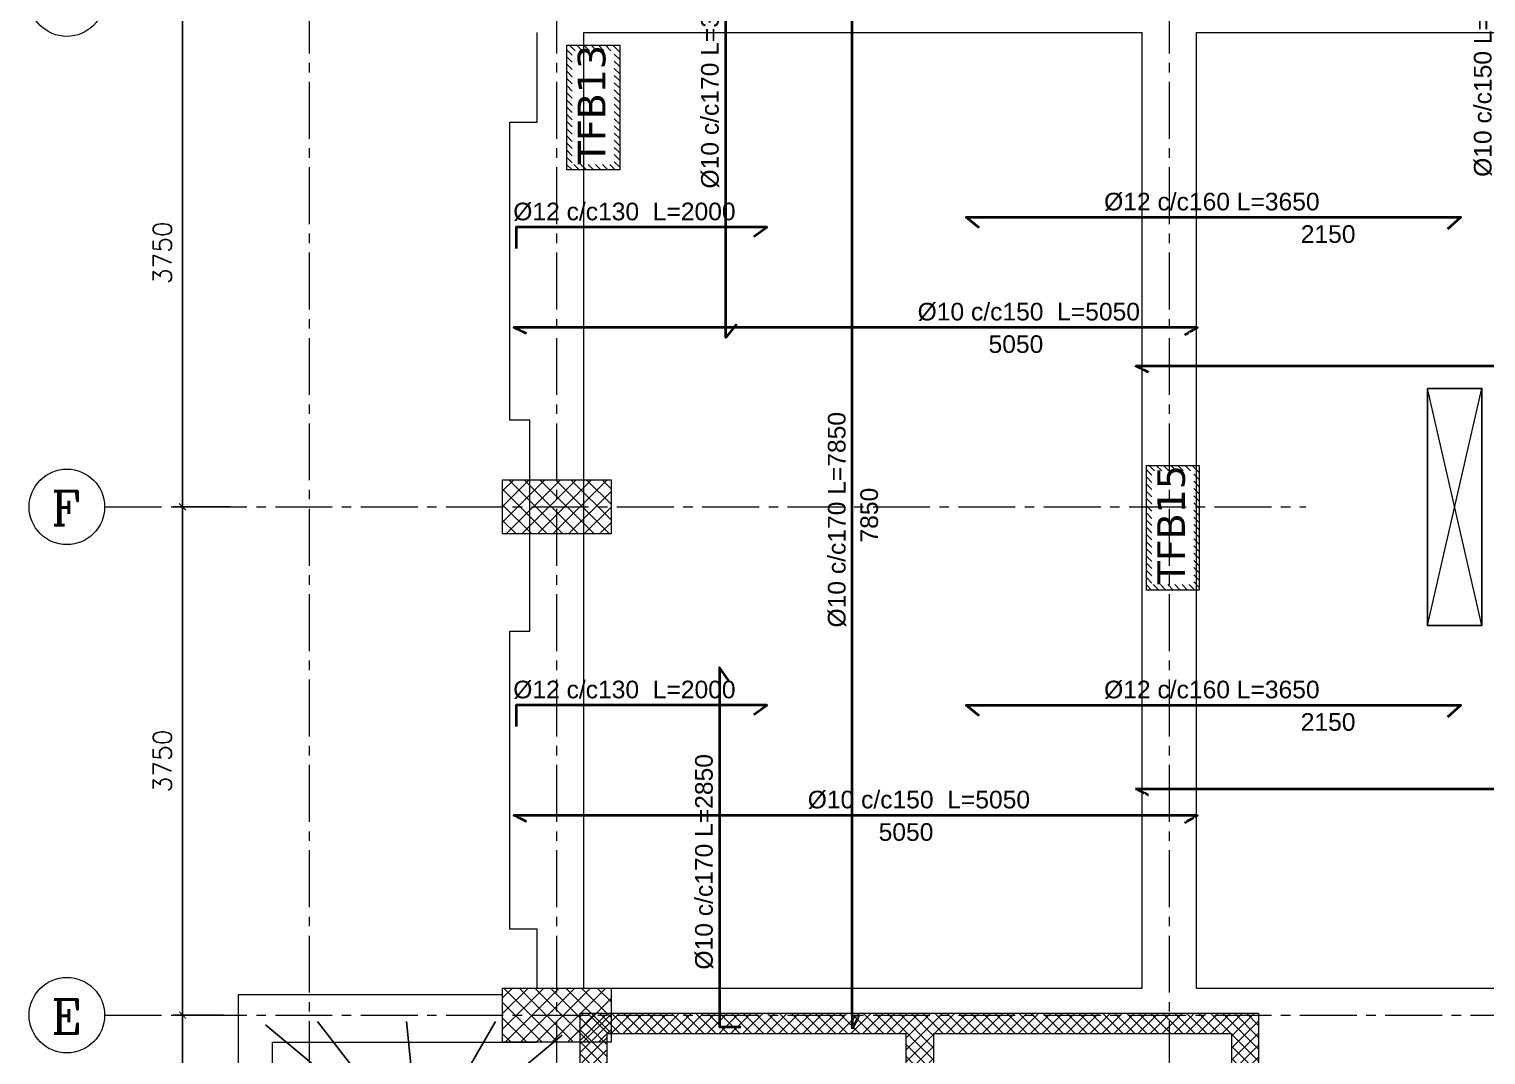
# Model space of a CAD drawing. Header units: inches. Extents: x -26151 to 62940, y -10194 to 246332.
# Drawn here: x 39775 to 40850, y 118572 to 119329 of the extents above; entities that cross this region are included whole.
import ezdxf

# ---------------------------------------------------------------- set-up
doc = ezdxf.new("R2010")
doc.units = ezdxf.units.IN
doc.header["$LTSCALE"] = 0.7
doc.header["$MEASUREMENT"] = 0
for name, pattern in [('ACAD_ISO10W100', [18, 12, -3, 0, -3]), ('CENTER2', [1.125, 0.75, -0.125, 0.125, -0.125]), ('DASHED2', [0.375, 0.25, -0.125])]:
    doc.linetypes.add(name, pattern=pattern)
doc.layers.get('0').update_dxf_attribs({"lineweight": 13})
doc.layers.get('Defpoints').update_dxf_attribs({"lineweight": 5})
for name, color, linetype, lineweight in [('axis', 254, 'ACAD_ISO10W100', 9), ('BEAM', 5, 'Continuous', 0), ('COLUMN', 4, 'Continuous', 20), ('dim', 1, 'Continuous', 25), ('hach', 9, 'Continuous', 9), ('hach 1', 254, 'Continuous', 9), ('hatch', 9, 'Continuous', 9), ('TEXT', 3, 'Continuous', 25), ('top renforcment', 7, 'Continuous', 40), ('VIS', 8, 'Continuous', 18)]:
    doc.layers.add(name, color=color, linetype=linetype, lineweight=lineweight)
doc.layers.add('FURNITURE', color=4, linetype='Continuous')
doc.layers.add('Layer3', color=50, linetype='Continuous')
doc.styles.add('100', font='romans.shx', dxfattribs={"height": 13.5})
doc.styles.add('GENERATED_STYLE_4', font='verdanai.ttf')
doc.styles.add('romanc', font='verdana.ttf', dxfattribs={"height": 250})
doc.styles.get("Standard").update_dxf_attribs({"font": 'arial.ttf', "height": 13})
doc.dimstyles.new('abr100', dxfattribs={"dimtxt": 15, "dimasz": 5, "dimexe": 7, "dimexo": 7, "dimgap": 8, "dimtad": 1, "dimdec": 0, "dimlfac": 10, "dimzin": 4, "dimdsep": 46, "dimtxsty": '100', "dimblk": 'ARCHTICK', "dimcen": 0.09, "dimdle": 7, "dimclrd": 1, "dimclre": 8, "dimclrt": 2, "dimadec": 0, "dimazin": 1, "dimtfac": 1, "dimtdec": 0, "dimtix": 1, "dimtofl": 0, "dimtmove": 0, "dimatfit": 3, "dimldrblk": 'ARCHTICK', "dimfxl": 0, "dimtolj": 1, "dimtzin": 0, "dimlwd": -1, "dimlwe": -1, "dimarcsym": 0})
doc.dimstyles.get("Standard").update_dxf_attribs({"dimtxt": 13, "dimasz": 5, "dimexe": 0.18, "dimexo": 0.0625, "dimgap": 6, "dimtad": 1, "dimdec": 0, "dimlfac": 10, "dimzin": 0, "dimdsep": 46, "dimtxsty": 'Standard', "dimblk": 'ARCHTICK', "dimcen": 0.09, "dimse1": 1, "dimse2": 1, "dimclrd": 1, "dimclre": 7, "dimclrt": 3, "dimadec": 0, "dimazin": 0, "dimtfac": 1, "dimtdec": 0, "dimtix": 1, "dimtofl": 0, "dimtmove": 0, "dimatfit": 3, "dimldrblk": 'ARCHTICK', "dimfxl": 0, "dimtolj": 1, "dimtzin": 0, "dimarcsym": 0})

# ---------------------------------------------------------------- blocks, each defined once
blk = doc.blocks.new('_ArchTick')
at = {"color": 0, "linetype": 'ByBlock', "lineweight": 0, "const_width": 0.15}
blk.add_lwpolyline([(-0.5, -0.5), (0.5, 0.5)], dxfattribs=at)
blk = doc.blocks.new('*D755')
at = {"layer": 'Defpoints', "color": 0, "transparency": 16777216}
for p in [(39888.3, 118601.1), (39925.5, 118601.1), (39925.5, 118201.1)]:
    blk.add_point(p, dxfattribs=at)
at = {"layer": 'dim', "color": 1, "transparency": 16777216}
blk.add_line((39888.3, 118194.1), (39888.3, 118608.1), dxfattribs=at)
at = {"layer": 'dim', "color": 8, "transparency": 16777216}
for p, q in [((39918.5, 118601.1), (39881.3, 118601.1)), ((39918.5, 118201.1), (39881.3, 118201.1))]:
    blk.add_line(p, q, dxfattribs=at)
at = {"layer": 'dim', "color": 1, "transparency": 16777216, "xscale": 5, "yscale": 5, "zscale": 5}
for p, rotation in [((39888.3, 118601.1), 90), ((39888.3, 118201.1), 270)]:
    blk.add_blockref('_ArchTick', p, dxfattribs=dict(at, rotation=rotation))
at = {"layer": 'dim', "color": 2, "transparency": 16777216, "insert": (39873.5, 118401.1), "char_height": 13.5, "attachment_point": 5, "rotation": 90, "style": '100'}
blk.add_mtext('\\A1;4000', dxfattribs=at)
blk = doc.blocks.new('*D756')
at = {"layer": 'Defpoints', "color": 0, "transparency": 16777216}
for p in [(39888.3, 118976.1), (39930.5, 118976.1), (39925.5, 118601.1)]:
    blk.add_point(p, dxfattribs=at)
at = {"layer": 'dim', "color": 1, "transparency": 16777216}
blk.add_line((39888.3, 118594.1), (39888.3, 118983.1), dxfattribs=at)
at = {"layer": 'dim', "color": 8, "transparency": 16777216}
for p, q in [((39923.5, 118976.1), (39881.3, 118976.1)), ((39918.5, 118601.1), (39881.3, 118601.1))]:
    blk.add_line(p, q, dxfattribs=at)
at = {"layer": 'dim', "color": 1, "transparency": 16777216, "xscale": 5, "yscale": 5, "zscale": 5}
for p, rotation in [((39888.3, 118976.1), 90), ((39888.3, 118601.1), 270)]:
    blk.add_blockref('_ArchTick', p, dxfattribs=dict(at, rotation=rotation))
at = {"layer": 'dim', "color": 2, "transparency": 16777216, "insert": (39873.5, 118788.6), "char_height": 13.5, "attachment_point": 5, "rotation": 90, "style": '100'}
blk.add_mtext('\\A1;3750', dxfattribs=at)
blk = doc.blocks.new('*D757')
at = {"layer": 'Defpoints', "color": 0, "transparency": 16777216}
for p in [(39888.3, 119351.1), (39925.5, 119351.1), (39930.5, 118976.1)]:
    blk.add_point(p, dxfattribs=at)
at = {"layer": 'dim', "color": 1, "transparency": 16777216}
blk.add_line((39888.3, 118969.1), (39888.3, 119358.1), dxfattribs=at)
at = {"layer": 'dim', "color": 8, "transparency": 16777216}
for p, q in [((39918.5, 119351.1), (39881.3, 119351.1)), ((39923.5, 118976.1), (39881.3, 118976.1))]:
    blk.add_line(p, q, dxfattribs=at)
at = {"layer": 'dim', "color": 1, "transparency": 16777216, "xscale": 5, "yscale": 5, "zscale": 5}
for p, rotation in [((39888.3, 119351.1), 90), ((39888.3, 118976.1), 270)]:
    blk.add_blockref('_ArchTick', p, dxfattribs=dict(at, rotation=rotation))
at = {"layer": 'dim', "color": 2, "transparency": 16777216, "insert": (39873.5, 119163.6), "char_height": 13.5, "attachment_point": 5, "rotation": 90, "style": '100'}
blk.add_mtext('\\A1;3750', dxfattribs=at)
blk = doc.blocks.new('lift')
at = {"layer": 'axis'}
h = blk.add_hatch(dxfattribs=at)
h.set_pattern_fill('ANSI37', color=256, scale=50, style=0)
h.paths.add_polyline_path([(354851.4, -40571.9), (354816.4, -40571.9), (354350.9, -40571.9), (354350.9, -40772), (354350.9, -40792), (354465.6, -40792), (354465.6, -40772), (354370.9, -40772), (354370.9, -40586.9), (354591.3, -40586.9), (354591.3, -40772), (354580.6, -40772), (354580.6, -40792), (354706.4, -40792), (354706.4, -40772), (354611.7, -40772), (354611.7, -40586.9), (354831.4, -40586.9), (354831.4, -40772), (354821.4, -40772), (354821.4, -40792), (354851.4, -40792)])
at = {"linetype": 'ByBlock'}
for points in [[(354350.9, -40772), (354350.9, -40772), (354350.9, -40571.9), (354816.4, -40571.9)], [(354375.9, -40571.9), (354756.4, -40571.9)], [(354375.9, -40571.9), (354756.4, -40571.9)], [(354816.4, -40571.9), (354851.4, -40571.9), (354851.4, -40792), (354821.4, -40792)], [(354465.6, -40792), (354350.9, -40792), (354350.9, -40586.9)], [(354370.9, -40586.9), (354591.3, -40586.9)], [(354380.9, -40772), (354370.9, -40772), (354370.9, -40586.9)], [(354591.3, -40586.9), (354591.3, -40772)], [(354611.7, -40586.9), (354831.4, -40586.9), (354831.4, -40772), (354821.4, -40772)], [(354611.7, -40586.9), (354611.7, -40772)], [(354370.9, -40772), (354465.6, -40772)], [(354465.6, -40772), (354465.6, -40792)], [(354591.3, -40772), (354580.6, -40772)], [(354580.6, -40772), (354580.6, -40792)], [(354590.6, -40772), (354580.6, -40772), (354580.6, -40792)], [(354706.4, -40772), (354611.7, -40772)], [(354706.4, -40772), (354706.4, -40792)], [(354821.4, -40772), (354821.4, -40792)], [(354831.4, -40772), (354821.4, -40772), (354821.4, -40792)], [(354706.4, -40792), (354580.6, -40792)]]:
    blk.add_lwpolyline(points, dxfattribs=at)
at = {"layer": 'FURNITURE'}
for p, q in [((354580.6, -40792), (354465.6, -40792)), ((354580.6, -40792), (354465.6, -40792)), ((354821.4, -40792), (354706.4, -40792))]:
    blk.add_line(p, q, dxfattribs=at)
blk = doc.blocks.new('*D1128')
at = {"layer": 'Defpoints', "color": 0, "transparency": 16777216}
for p in [(40132.5, 119083.4, -19467.6), (40637.5, 119083.4, -59863), (40637.5, 119083.4)]:
    blk.add_point(p, dxfattribs=at)
at = {"layer": 'TEXT', "color": 3, "transparency": 16777216, "insert": (40503.3, 119096.1), "char_height": 13, "attachment_point": 5}
blk.add_mtext('\\A1;5050', dxfattribs=at)
blk = doc.blocks.new('*D1129')
at = {"layer": 'Defpoints', "color": 0, "transparency": 16777216}
for p in [(40132.5, 119108.6), (40637.5, 119108.6, -19467.6), (40637.5, 119106.9)]:
    blk.add_point(p, dxfattribs=at)
at = {"layer": 'TEXT', "color": 3, "transparency": 16777216, "insert": (40512.8, 119119.9), "char_height": 13, "attachment_point": 5}
blk.add_mtext('\\A1;%%C10 c/c150  L=5050', dxfattribs=at)
blk = doc.blocks.new('*D1130')
at = {"layer": 'Defpoints', "color": 0, "transparency": 16777216}
for p in [(40591.5, 119054.9, -19467.6), (41266.5, 119054.9, -59863), (41266.5, 119054.9)]:
    blk.add_point(p, dxfattribs=at)
at = {"layer": 'TEXT', "color": 3, "transparency": 16777216, "insert": (40932, 119067.6), "char_height": 13, "attachment_point": 5}
blk.add_mtext('\\A1;6750', dxfattribs=at)
blk = doc.blocks.new('*D1131')
at = {"layer": 'Defpoints', "color": 0, "transparency": 16777216}
for p in [(40591.5, 119080.1), (41266.5, 119080.1, -19467.6), (41266.5, 119078.4)]:
    blk.add_point(p, dxfattribs=at)
at = {"layer": 'TEXT', "color": 3, "transparency": 16777216, "insert": (40941.5, 119091.4), "char_height": 13, "attachment_point": 5}
blk.add_mtext('\\A1;%%C10 c/c120  L=6750', dxfattribs=at)
blk = doc.blocks.new('*D1134')
at = {"layer": 'Defpoints', "color": 0, "transparency": 16777216}
for p in [(40616.5, 119164.7, -26473), (40831.5, 119164.7, -40395.4), (40831.5, 119164.7)]:
    blk.add_point(p, dxfattribs=at)
at = {"layer": 'TEXT', "color": 3, "transparency": 16777216, "insert": (40733.7, 119177.3), "char_height": 13, "attachment_point": 5}
blk.add_mtext('\\A1;2150', dxfattribs=at)
blk = doc.blocks.new('*D1135')
at = {"layer": 'Defpoints', "color": 0, "transparency": 16777216}
for p in [(40466.5, 119189.8), (40831.5, 119189.8), (40831.5, 119188.1)]:
    blk.add_point(p, dxfattribs=at)
at = {"layer": 'TEXT', "color": 3, "transparency": 16777216, "insert": (40647.9, 119201.1), "char_height": 13, "attachment_point": 5}
blk.add_mtext('\\A1;%%C12 c/c160 L=3650', dxfattribs=at)
blk = doc.blocks.new('*D1139')
at = {"layer": 'Defpoints', "color": 0, "transparency": 16777216}
for p in [(40132.5, 118723.4, -19467.6), (40637.5, 118723.4, -59863), (40637.5, 118723.4)]:
    blk.add_point(p, dxfattribs=at)
at = {"layer": 'TEXT', "color": 3, "transparency": 16777216, "insert": (40422.2, 118736.1), "char_height": 13, "attachment_point": 5}
blk.add_mtext('\\A1;5050', dxfattribs=at)
blk = doc.blocks.new('*D1140')
at = {"layer": 'Defpoints', "color": 0, "transparency": 16777216}
for p in [(40132.5, 118748.6), (40637.5, 118748.6, -19467.6), (40637.5, 118746.9)]:
    blk.add_point(p, dxfattribs=at)
at = {"layer": 'TEXT', "color": 3, "transparency": 16777216, "insert": (40431.7, 118759.9), "char_height": 13, "attachment_point": 5}
blk.add_mtext('\\A1;%%C10 c/c150  L=5050', dxfattribs=at)
blk = doc.blocks.new('*D1141')
at = {"layer": 'Defpoints', "color": 0, "transparency": 16777216}
for p in [(40591.5, 118742.9, -19467.6), (41266.5, 118742.9, -59863), (41266.5, 118742.9)]:
    blk.add_point(p, dxfattribs=at)
at = {"layer": 'TEXT', "color": 3, "transparency": 16777216, "insert": (40932, 118755.6), "char_height": 13, "attachment_point": 5}
blk.add_mtext('\\A1;6750', dxfattribs=at)
blk = doc.blocks.new('*D1142')
at = {"layer": 'Defpoints', "color": 0, "transparency": 16777216}
for p in [(40591.5, 118768.1), (41266.5, 118768.1, -19467.6), (41266.5, 118766.4)]:
    blk.add_point(p, dxfattribs=at)
at = {"layer": 'TEXT', "color": 3, "transparency": 16777216, "insert": (40941.5, 118779.4), "char_height": 13, "attachment_point": 5}
blk.add_mtext('\\A1;%%C10 c/c120  L=6750', dxfattribs=at)
blk = doc.blocks.new('*D1145')
at = {"layer": 'Defpoints', "color": 0, "transparency": 16777216}
for p in [(40616.5, 118804.7, -26473), (40831.5, 118804.7, -40395.4), (40831.5, 118804.7)]:
    blk.add_point(p, dxfattribs=at)
at = {"layer": 'TEXT', "color": 3, "transparency": 16777216, "insert": (40733.7, 118817.3), "char_height": 13, "attachment_point": 5}
blk.add_mtext('\\A1;2150', dxfattribs=at)
blk = doc.blocks.new('*D1146')
at = {"layer": 'Defpoints', "color": 0, "transparency": 16777216}
for p in [(40466.5, 118829.8), (40831.5, 118829.8), (40831.5, 118828.1)]:
    blk.add_point(p, dxfattribs=at)
at = {"layer": 'TEXT', "color": 3, "transparency": 16777216, "insert": (40647.9, 118841.1), "char_height": 13, "attachment_point": 5}
blk.add_mtext('\\A1;%%C12 c/c160 L=3650', dxfattribs=at)
blk = doc.blocks.new('*D1206')
at = {"layer": 'Defpoints', "color": 0, "transparency": 16777216}
for p in [(40289.3, 119476.1, 13922.4), (40290.7, 119476.1), (40289.3, 119101.1)]:
    blk.add_point(p, dxfattribs=at)
at = {"layer": 'TEXT', "color": 3, "transparency": 16777216, "insert": (40277.7, 119290.5), "char_height": 13, "attachment_point": 5, "rotation": 90}
blk.add_mtext('\\A1;%%C10 c/c170 L=3750', dxfattribs=at)
blk = doc.blocks.new('*D1208')
at = {"layer": 'Defpoints', "color": 0, "transparency": 16777216}
for p in [(40407.8, 119376.1, -59863), (40407.8, 119376.1), (40407.8, 118591.1, -59863)]:
    blk.add_point(p, dxfattribs=at)
at = {"layer": 'TEXT', "color": 3, "transparency": 16777216, "insert": (40395.1, 118970), "char_height": 13, "attachment_point": 5, "rotation": 90}
blk.add_mtext('\\A1;7850', dxfattribs=at)
blk = doc.blocks.new('*D1209')
at = {"layer": 'Defpoints', "color": 0, "transparency": 16777216}
for p in [(40382.6, 119376.1, -19467.6), (40384.3, 119376.1), (40382.6, 118591, -40395.4)]:
    blk.add_point(p, dxfattribs=at)
at = {"layer": 'TEXT', "color": 3, "transparency": 16777216, "insert": (40371.3, 118966.6), "char_height": 13, "attachment_point": 5, "rotation": 90}
blk.add_mtext('\\A1;%%C10 c/c170 L=7850', dxfattribs=at)
blk = doc.blocks.new('*D1210')
at = {"layer": 'Defpoints', "color": 0, "transparency": 16777216}
for p in [(40284.6, 118857.5, 13009.9), (40284.6, 118572.5), (40286.3, 118572.5)]:
    blk.add_point(p, dxfattribs=at)
at = {"layer": 'TEXT', "color": 3, "transparency": 16777216, "insert": (40273.3, 118714.2), "char_height": 13, "attachment_point": 5, "rotation": 90}
blk.add_mtext('\\A1;%%C10 c/c170 L=2850', dxfattribs=at)
blk = doc.blocks.new('*D1214')
at = {"layer": 'Defpoints', "color": 0, "transparency": 16777216}
for p in [(40859.6, 119476.1, 13922.4), (40861, 119476.1), (40859.6, 119101.1)]:
    blk.add_point(p, dxfattribs=at)
at = {"layer": 'TEXT', "color": 3, "transparency": 16777216, "insert": (40848, 119299.1), "char_height": 13, "attachment_point": 5, "rotation": 90}
blk.add_mtext('\\A1;%%C10 c/c150 L=3750', dxfattribs=at)
blk = doc.blocks.new('*D1240')
at = {"layer": 'Defpoints', "color": 0, "transparency": 16777216}
for p in [(40878.6, 118621.1, -19467.6), (40880.3, 118621.1), (40878.6, 117801, -40395.4)]:
    blk.add_point(p, dxfattribs=at)
at = {"layer": 'TEXT', "color": 3, "transparency": 16777216, "insert": (40867.3, 118191.6), "char_height": 13, "attachment_point": 5, "rotation": 90}
blk.add_mtext('\\A1;%%C10 c/c130 L=8200', dxfattribs=at)
blk = doc.blocks.new('*D1260')
at = {"layer": 'Defpoints', "color": 0, "transparency": 16777216}
for p in [(40119.5, 118829.8), (40119.5, 118828.1), (40319.5, 118829.8, 13009.9)]:
    blk.add_point(p, dxfattribs=at)
at = {"layer": 'TEXT', "color": 3, "transparency": 16777216, "insert": (40214.4, 118841.1), "char_height": 13, "attachment_point": 5}
blk.add_mtext('\\A1;%%C12 c/c130  L=2000', dxfattribs=at)
blk = doc.blocks.new('*D1261')
at = {"layer": 'Defpoints', "color": 0, "transparency": 16777216}
for p in [(40119.5, 119182.5), (40319.5, 119182.5, 13009.9), (40119.5, 119180.8)]:
    blk.add_point(p, dxfattribs=at)
at = {"layer": 'TEXT', "color": 3, "transparency": 16777216, "insert": (40214.4, 119193.8), "char_height": 13, "attachment_point": 5}
blk.add_mtext('\\A1;%%C12 c/c130  L=2000', dxfattribs=at)

msp = doc.modelspace()

# ---------------------------------------------------------------- hatches: boundary and pattern name
at = {"layer": 'hach 1', "linetype": 'ByBlock'}
h = msp.add_hatch(dxfattribs=at)
h.set_pattern_fill('ANSI31', color=256, scale=30, angle=90, style=0)
h.set_pattern_definition([(135, (159850.0822, 131682.1284), (-2.65165043, -2.65165043), [])])
h.paths.add_polyline_path([(40171.91, 119316.68), (40171.91, 119224.73), (40210.91, 119224.73), (40210.91, 119316.68)])
h.paths.add_polyline_path([(40175.91, 119312.68), (40206.91, 119312.68), (40206.91, 119228.73), (40175.91, 119228.73)], flags=16)
h = msp.add_hatch(dxfattribs=at)
h.set_pattern_fill('ANSI31', color=256, scale=30, angle=90, style=0)
h.set_pattern_definition([(135, (160277.73, 131372.1576), (-2.65165043, -2.65165043), [])])
h.paths.add_polyline_path([(40599.56, 119006.71), (40599.56, 118914.76), (40638.56, 118914.76), (40638.56, 119006.71)])
h.paths.add_polyline_path([(40603.56, 119002.71), (40634.56, 119002.71), (40634.56, 118918.76), (40603.56, 118918.76)], flags=16)
at = {"layer": 'hatch', "ltscale": 0.5}
h = msp.add_hatch(dxfattribs=at)
h.set_pattern_fill('NET', color=256, scale=65, angle=45, style=0)
h.set_pattern_definition([(45, (-422395.65, -141437.6286), (-5.7452426, 5.7452426), []), (135, (-422395.65, -141437.6286), (-5.7452426, -5.7452426), [])])
h.paths.add_polyline_path([(40124.54, 118996.08), (40204.54, 118996.08), (40204.54, 118956.08), (40124.54, 118956.08)])
h = msp.add_hatch(dxfattribs=at)
h.set_pattern_fill('NET', color=256, scale=65, angle=45, style=0)
h.set_pattern_definition([(45, (-423035.65, -142612.6286), (-5.7452426, 5.7452426), []), (135, (-423035.65, -142612.6286), (-5.7452426, -5.7452426), [])])
h.paths.add_polyline_path([(40124.54, 118621.08), (40204.54, 118621.08), (40204.54, 118581.08), (40124.54, 118581.08)])

# ---------------------------------------------------------------- linework, layer by layer
at = {"lineweight": 20}
for centre in [(39802.98, 119351.08), (39802.98, 118976.08), (39802.98, 118601.08)]:
    msp.add_ellipse(centre, major_axis=(-0.02, 27.86), ratio=1, start_param=4.7118466, end_param=10.9950319, dxfattribs=at)
at = {"layer": 'axis', "linetype": 'CENTER2', "ltscale": 80}
for p, q in [((39982.04, 116601.69), (39982.04, 119991.98)), ((40164.54, 116601.69), (40164.54, 119991.98)), ((40616.54, 116601.69), (40616.54, 119991.98)), ((39830.85, 118976.08), (40717.12, 118976.08)), ((39830.85, 118601.08), (41816.89, 118601.08))]:
    msp.add_line(p, q, dxfattribs=at)
at = {"layer": 'BEAM', "linetype": 'Continuous'}
for p, q in [((40184.54, 119326.08), (40596.54, 119326.08)), ((40184.54, 118976.08), (40184.54, 119326.08)), ((40596.54, 118976.08), (40596.54, 119326.08)), ((40636.54, 119326.08), (41236.54, 119326.08)), ((40636.54, 118976.08), (40636.54, 119326.08)), ((40184.54, 118621.08), (40184.54, 118976.08)), ((40596.54, 118621.08), (40596.54, 118976.08)), ((40636.54, 118621.08), (40636.54, 118976.08)), ((40184.54, 118621.08), (40596.54, 118621.08)), ((40636.54, 118621.08), (41236.54, 118621.08)), ((39954.59, 118581.08), (40149.54, 118581.08)), ((39954.59, 118226.08), (39954.59, 118581.08))]:
    msp.add_line(p, q, dxfattribs=at)
msp.add_lwpolyline([(39969.54, 118181.08), (39969.54, 118196.64), (39929.6, 118196.64), (39929.6, 118616.34), (40124.54, 118616.32)], dxfattribs=at)
at = {"layer": 'COLUMN'}
for points in [[(40124.54, 118996.08), (40204.54, 118996.08), (40204.54, 118956.08), (40124.54, 118956.08)], [(40124.54, 118621.08), (40204.54, 118621.08), (40204.54, 118581.08), (40124.54, 118581.08)]]:
    msp.add_lwpolyline(points, close=True, dxfattribs=at)
at = {"layer": 'FURNITURE', "ltscale": 3}
for p, q in [((39949.6, 118593.83), (40063.32, 118499.47)), ((40063.32, 118499.47), (39987.84, 118596.33)), ((40063.32, 118499.47), (40053.57, 118596.33)), ((40063.32, 118499.47), (40119.3, 118596.33)), ((40168.54, 118586.33), (40063.32, 118499.47))]:
    msp.add_line(p, q, dxfattribs=at)
at = {"layer": 'hach', "color": 6, "linetype": 'ByBlock'}
msp.add_lwpolyline([(40149.97, 118621.08), (40149.97, 118664.48), (40129.97, 118664.48), (40129.97, 118884.48), (40144.54, 118884.48), (40144.54, 119040), (40129.97, 119040), (40129.97, 119260), (40149.97, 119260), (40149.97, 119326.08)], dxfattribs=at)
at = {"layer": 'hach 1', "linetype": 'ByBlock'}
for points in [[(40171.91, 119224.73), (40171.91, 119316.68), (40210.91, 119316.68), (40210.91, 119224.73)], [(40599.56, 118914.76), (40599.56, 119006.71), (40638.56, 119006.71), (40638.56, 118914.76)]]:
    msp.add_lwpolyline(points, close=True, dxfattribs=at)
at = {"layer": 'Layer3', "color": 1, "linetype": 'ByBlock'}
msp.add_lwpolyline([(40807.04, 119063.54), (40847.04, 119063.54), (40847.04, 118888.54), (40807.04, 118888.54)], close=True, dxfattribs=at)
at = {"layer": 'top renforcment', "color": 3}
for points, elevation in [([(40297.17, 119110.83), (40289.3, 119101.08), (40289.3, 119476.08), (40298.18, 119466.34)], 1096.17), ([(40309.8, 119175.69), (40319.55, 119182.49), (40134.51, 119182.49), (40134.51, 119166.7)], -13009.85), ([(40476.29, 119182), (40466.54, 119189.87), (40831.55, 119189.87), (40821.8, 119180.99)], -13009.85), ([(40309.8, 118823.02), (40319.55, 118829.82), (40134.51, 118829.82), (40134.51, 118814.03)], -13009.85), ([(40476.29, 118822), (40466.55, 118829.87), (40831.55, 118829.87), (40821.8, 118820.99)], -13009.85)]:
    msp.add_lwpolyline(points, dxfattribs=dict(at, elevation=elevation))
at = {"layer": 'top renforcment', "color": 4, "linetype": 'DASHED2', "ltscale": 2}
for points, elevation in [([(40387.39, 118600.79), (40382.59, 118591.05), (40382.58, 119376.08), (40388.4, 119366.34)], 34486.2), ([(40142.26, 119103.84), (40132.51, 119108.64), (40637.54, 119108.64), (40627.8, 119102.82)], -5909.18), ([(40601.25, 119075.32), (40591.51, 119080.12), (41266.54, 119080.13), (41256.8, 119074.31)], -5909.18), ([(40601.25, 118763.33), (40591.51, 118768.14), (41266.54, 118768.14), (41256.8, 118762.32)], -5909.18), ([(40142.26, 118743.84), (40132.51, 118748.64), (40637.54, 118748.64), (40627.8, 118742.82)], -5909.18)]:
    msp.add_lwpolyline(points, dxfattribs=dict(at, elevation=elevation))
at = {"layer": 'top renforcment', "color": 3}
msp.add_lwpolyline([(40291.4, 118847.75), (40284.6, 118857.49), (40284.61, 118592.46), (40300.4, 118592.46)], dxfattribs=at)
at = {"layer": 'VIS', "linetype": 'Continuous', "lineweight": 5}
for p, q in [((40807.04, 118888.54), (40847.04, 119063.54)), ((40847.04, 118888.54), (40807.04, 119063.54))]:
    msp.add_line(p, q, dxfattribs=at)

# ---------------------------------------------------------------- block references
msp.add_blockref('lift', (-314169.12, 159174.34), dxfattribs=at)

# ---------------------------------------------------------------- texts
at = {"layer": 'TEXT', "color": 2, "style": 'romanc'}
for s, p in [('TFB13', (40200.35, 119228.9)), ('TFB15', (40628, 118918.93))]:
    msp.add_text(s, height=20.4, rotation=90, dxfattribs=at).set_placement(p)
at = {"layer": 'TEXT', "char_height": 25, "attachment_point": 1, "style": 'GENERATED_STYLE_4'}
for s, insert in [('{\\Fromanc|c0;F}', (39791.53, 118987.59)), ('{\\Fromanc|c0;E}', (39791.53, 118612.59))]:
    msp.add_mtext(s, dxfattribs=dict(at, insert=insert))

# ---------------------------------------------------------------- dimensions: what is measured, and where the dimension line sits
at = {"layer": 'dim'}
for base, p1, p2, picture, middle in [((39888.26, 119351.08), (39930.47, 118976.08), (39925.47, 119351.08), '*D757', (39873.51, 119163.58)), ((39888.26, 118976.08), (39925.47, 118601.08), (39930.47, 118976.08), '*D756', (39873.51, 118788.58)), ((39888.26, 118601.08), (39925.47, 118201.08), (39925.47, 118601.08), '*D755', (39873.51, 118401.08))]:
    dim = msp.add_linear_dim(base=base, p1=p1, p2=p2, angle=90, dimstyle='abr100', dxfattribs=at)
    dim.commit()
    dim.dimension.update_dxf_attribs({"geometry": picture, "text_midpoint": middle})
at = {"layer": 'TEXT'}
for base, p1, p2, angle, text, picture, middle in [((40290.72, 119476.08, 14106.02), (40289.33, 119101.08, 14106.02), (40289.33, 119476.08, 28028.42), 90, '%%C10 c/c170 L=<>', '*D1206', (40290.72, 119290.53, 14106.02)), ((40860.99, 119476.09, 14106.02), (40859.59, 119101.09, 14106.02), (40859.59, 119476.09, 28028.42), 90, '%%C10 c/c150 L=<>', '*D1214', (40860.99, 119299.05, 14106.02)), ((40384.31, 119376.08, 47496.06), (40382.62, 118591.05, 7100.68), (40382.62, 119376.08, 28028.42), 90, '%%C10 c/c170 L=<>', '*D1209', (40384.31, 118966.65, 47496.06)), ((40119.51, 119180.76), (40319.55, 119182.46, 13009.85), (40119.51, 119182.46), 180, '%%C12 c/c130  L=<>', '*D1261', (40214.41, 119180.76)), ((40119.51, 118828.09), (40319.55, 118829.79, 13009.85), (40119.51, 118829.79), 180, '%%C12 c/c130  L=<>', '*D1260', (40214.41, 118828.09)), ((40286.33, 118572.46, 13009.85), (40284.64, 118857.49, 26019.71), (40284.64, 118572.46, 13009.85), 270, '%%C10 c/c170 L=<>', '*D1210', (40286.33, 118714.25, 13009.85)), ((40880.28, 118621.08, 47496.06), (40878.59, 117801.05, 7100.68), (40878.59, 118621.08, 28028.42), 90, '%%C10 c/c130 L=<>', '*D1240', (40880.28, 118191.65, 47496.06))]:
    dim = msp.add_linear_dim(base=base, p1=p1, p2=p2, angle=angle, text=text, dimstyle='Standard', override={"dimsd1": 1, "dimsd2": 1, "dimfxl": 0.1, "dimfxlon": 1}, dxfattribs=at)
    dim.commit()
    dim.dimension.update_dxf_attribs({"geometry": picture, "text_midpoint": middle, "dimtype": 160})
for base, p1, p2, angle, picture, middle in [((40407.78, 119376.08, 59863.02), (40407.78, 118591.08), (40407.78, 119376.08), 90, '*D1208', (40407.78, 118969.97, 59863.02)), ((40831.54, 119164.67, 12366.96), (40616.54, 119164.67, -14106.02), (40831.54, 119164.67, -28028.42), 360, '*D1134', (40733.74, 119164.67, 12366.96)), ((40637.54, 119083.44, 19467.64), (40132.55, 119083.44), (40637.54, 119083.44, -40395.38), 360, '*D1128', (40503.31, 119083.44, 19467.64)), ((41266.54, 119054.93, 19467.64), (40591.54, 119054.93), (41266.54, 119054.93, -40395.38), 360, '*D1130', (40932, 119054.93, 19467.64)), ((40831.55, 118804.67, 12366.96), (40616.55, 118804.67, -14106.02), (40831.55, 118804.67, -28028.42), 360, '*D1145', (40733.74, 118804.67, 12366.96)), ((41266.54, 118742.94, 19467.64), (40591.54, 118742.94), (41266.54, 118742.94, -40395.38), 360, '*D1141', (40932, 118742.94, 19467.64)), ((40637.54, 118723.44, 19467.64), (40132.55, 118723.44), (40637.54, 118723.44, -40395.38), 360, '*D1139', (40422.16, 118723.44, 19467.64))]:
    dim = msp.add_linear_dim(base=base, p1=p1, p2=p2, angle=angle, dimstyle='Standard', override={"dimsd1": 1, "dimsd2": 1, "dimfxl": 0.1, "dimfxlon": 1}, dxfattribs=at)
    dim.commit()
    dim.dimension.update_dxf_attribs({"geometry": picture, "text_midpoint": middle, "dimtype": 161})
for base, p1, p2, text, picture, middle in [((40831.54, 119188.14), (40466.54, 119189.84), (40831.54, 119189.84), '%%C12 c/c160 L=<>', '*D1135', (40647.92, 119188.14)), ((40637.54, 119106.91, 7100.68), (40132.51, 119108.61, 7100.68), (40637.54, 119108.61, -12366.96), '%%C10 c/c150  L=<>', '*D1129', (40512.81, 119106.91, 7100.68)), ((41266.54, 119078.4, 7100.68), (40591.51, 119080.1, 7100.68), (41266.54, 119080.1, -12366.96), '%%C10 c/c120  L=<>', '*D1131', (40941.5, 119078.4, 7100.68)), ((40831.55, 118828.14), (40466.55, 118829.84), (40831.55, 118829.84), '%%C12 c/c160 L=<>', '*D1146', (40647.93, 118828.14)), ((41266.54, 118766.41, 7100.68), (40591.51, 118768.11, 7100.68), (41266.54, 118768.11, -12366.96), '%%C10 c/c120  L=<>', '*D1142', (40941.5, 118766.41, 7100.68)), ((40637.54, 118746.91, 7100.68), (40132.51, 118748.61, 7100.68), (40637.54, 118748.61, -12366.96), '%%C10 c/c150  L=<>', '*D1140', (40431.66, 118746.91, 7100.68))]:
    dim = msp.add_linear_dim(base=base, p1=p1, p2=p2, text=text, dimstyle='Standard', override={"dimsd1": 1, "dimsd2": 1, "dimfxl": 0.1, "dimfxlon": 1}, dxfattribs=at)
    dim.commit()
    dim.dimension.update_dxf_attribs({"geometry": picture, "text_midpoint": middle, "dimtype": 160})

doc.saveas('drawing.dxf')
